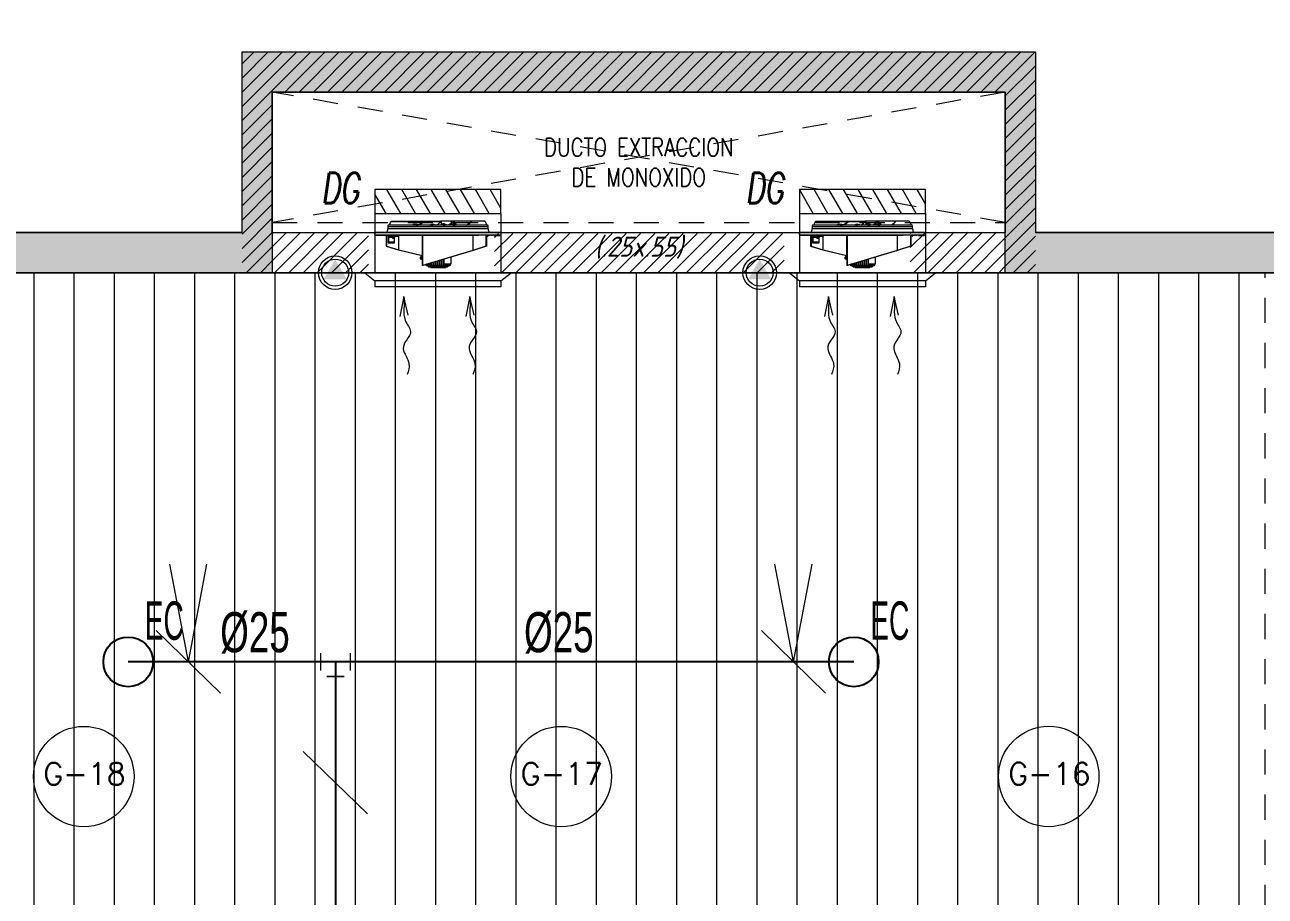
# Model space of a CAD drawing. Header units: millimetres. Extents: x 2085 to 2829, y 1347 to 1643.
# Drawn here: x 2135.93 to 2142.11, y 1535.98 to 1540.32 of the extents above; entities that cross this region are included whole.
import ezdxf
from ezdxf.enums import TextEntityAlignment as Align

# ---------------------------------------------------------------- set-up
doc = ezdxf.new("R2010")
doc.units = ezdxf.units.MM
doc.linetypes.add('HIDDEN', pattern=[0.375, 0.25, -0.125])
doc.linetypes.add('HIDDEN2', pattern=[0.1875, 0.125, -0.0625])
doc.layers.get('0').update_dxf_attribs({"color": 251, "lineweight": 9})
for name, color, linetype, lineweight in [('000 SOS 911 - ACCESORIOS ACI', 3, 'Continuous', 20), ('000 SOS 911 ACCESORIOS', 3, 'Continuous', 20), ('000 SOS 911 ROCIADORES', 5, 'Continuous', 25), ('000 SOS 911 TEXTOS ACI', 7, 'Continuous', 9), ('000 SOS 911 TUBERIA ACI', 3, 'Continuous', 25), ('A-ESTRUCTURA-HATCH', 251, 'Continuous', 13), ('A-ESTRUCTURA-PLACAS', 251, 'Continuous', 13), ('A-ESTRUCTURA-VIGAS', 251, 'HIDDEN2', 13), ('A-HATCH', 251, 'Continuous', 9), ('A-LINEAS', 251, 'Continuous', 9), ('A-MUROS', 251, 'Continuous', 9), ('A-NUMERO ESTAC', 251, 'Continuous', 13), ('A-PROYECCIONES', 251, 'HIDDEN2', 9), ('A-TEXTO-INDICACIONES', 251, 'Continuous', 13), ('A_30_Extractores', 251, 'Continuous', 13), ('L-03_EQUIP-ACCES', 251, 'Continuous', 13), ('L3 Equipos y Ductos', 251, 'Continuous', 13), ('L4 Linea mediana', 251, 'Continuous', 13), ('L6 Linea fina', 251, 'Continuous', 13), ('MURO CF 120', 251, 'Continuous', 13)]:
    doc.layers.add(name, color=color, linetype=linetype, lineweight=lineweight)
doc.layers.add('A_50_Vigas Chata', color=251, linetype='HIDDEN', lineweight=13, plot=False)
doc.styles.add('APPIA -TEXTOS-GENERALES', font='isocp.shx', dxfattribs={"oblique": 15})
doc.styles.add('JNV ING', font='romans.shx', dxfattribs={"width": 0.7, "oblique": 8, "height": 0.15})
doc.styles.add('PIPE', font='ARIALN.TTF', dxfattribs={"width": 0.8})
doc.styles.add('ROMANS', font='romans.shx', dxfattribs={"width": 0.8})
pattern_1 = [(45, (2210.249024, 1534.23568), (-0.03535534, 0.03535534), [])]

# ---------------------------------------------------------------- blocks, each defined once
blk = doc.blocks.new('002')
at = {"layer": '000 SOS 911 ROCIADORES'}
blk.add_circle((2884.5061, 1470.1768, 0), 0.0952, dxfattribs=at)
at = {"layer": '000 SOS 911 ROCIADORES', "color": 5, "style": 'PIPE', "width": 0.641273}
blk.add_text('EC', height=0.14693, dxfattribs=at).set_placement((2884.5692, 1470.2615, 0), (2884.7191, 1470.2615, 0), align=Align.FIT)
blk = doc.blocks.new('003')
at = {"layer": '000 SOS 911 ROCIADORES', "xscale": 1.3, "yscale": 1.3, "zscale": 1.3}
blk.add_blockref('002', (-841.8386, -416.7664, 0), dxfattribs=at)
blk = doc.blocks.new('007')
at = {"layer": '000 SOS 911 - ACCESORIOS ACI'}
for q in [(26830.8377, -4054.7652, 0), (26831.0221, -4054.7652, 0)]:
    blk.add_line((26830.9299, -4055.2525, 0), q, dxfattribs=at)
blk = doc.blocks.new('ACCS.ELBOW.90')
at = {"layer": '000 SOS 911 - ACCESORIOS ACI', "color": 100}
for p, q in [((0.098, 0.168), (-0.098, 0.168)), ((0.168, -0.098), (0.168, 0.098))]:
    blk.add_line(p, q, dxfattribs=at)
at = {"layer": '000 SOS 911 - ACCESORIOS ACI', "color": 9}
for p in [(0, 0.168), (0.168, 0)]:
    blk.add_line(p, (0, 0), dxfattribs=at)
blk = doc.blocks.new('EST P1')
at = {"layer": 'A-ESTRUCTURA-HATCH'}
h = blk.add_hatch(color=256, dxfattribs=at)
h.dxf.hatch_style = 1
h.paths.add_polyline_path([(28.776, 5.9498), (28.776, 5.05), (23.07, 5.05), (23.07, 4.85), (28.926, 4.85), (28.9261, 5.75), (32.576, 5.75), (32.5761, 4.85), (35.53, 4.85), (35.53, 5.05), (32.726, 5.05), (32.7262, 5.9498)])
h.paths.add_polyline_path([(43.04, 4.85), (43.04, 5.05), (35.58, 5.05), (35.58, 4.85)])
h.paths.add_polyline_path([(43.09, 5.05), (43.09, 4.85), (47.915, 4.85), (47.915, 5.05)])
h.paths.add_polyline_path([(51.865, 5.05), (51.865, 4.85), (53.3757, 4.85), (53.3757, 5.05)])
h.paths.add_polyline_path([(72.8007, -0.15), (73.0007, -0.15, 1), (53.6007, -0.15), (53.8007, -0.15, -1)])
h.paths.add_polyline_path([(70.3507, 0), (70.3507, -0.1499), (72.7495, -0.15), (72.7495, 0)], flags=17)
h.paths.add_polyline_path([(69.4507, -0.1499), (69.4507, 0), (66.8475, 0.0001, -0.010569), (66.8507, -0.1499)], flags=17)
h.paths.add_polyline_path([(65.2721, 2.4964), (65.2722, -0.15), (65.4222, -0.15), (65.4221, 2.3777, -0.221666), (66.6007, -0.1499), (66.8007, -0.1499, 0.99999), (59.8007, -0.15), (60.0007, -0.15, -0.61691)], flags=0)
h.paths.add_polyline_path([(71.88, -11.4001), (71.88, -11.1501), (57.51, -11.1501), (57.51, -11.4)])
h.paths.add_polyline_path([(57.46, -11.4), (57.46, -11.1501), (43.09, -11.1501), (43.09, -11.4)])
h.paths.add_polyline_path([(43.04, -11.4), (43.04, -11.1501), (35.58, -11.1501), (35.58, -11.4)])
h.paths.add_polyline_path([(23.07, -11.15), (23.07, -11.4001), (35.53, -11.4001), (35.53, -11.15)])
h.paths.add_polyline_path([(23.02, -11.4001), (23.02, -11.15), (12.25, -11.15), (12.25, -11.4001)])
h.paths.add_polyline_path([(12.2, -11.4001), (12.2, -11.15), (3.65, -11.15), (3.65, -11.4001)])
h.paths.add_polyline_path([(3.6, -11.4001), (3.6, -11.15), (-3.56, -11.15), (-3.56, -11.4001)])
h.paths.add_polyline_path([(-17.98, -11.15), (-17.98, -11.4001), (-3.61, -11.4001), (-3.61, -11.1501)])
h.paths.add_polyline_path([(-18.03, -11.4001), (-18.03, -11.15), (-32.4, -11.15), (-32.4, -11.4001)])
h.paths.add_polyline_path([(-32.45, -11.4001), (-32.45, -11.15), (-46.94, -11.15), (-46.94, -11.4001)])
h.paths.add_polyline_path([(-47.24, -11.4001), (-46.99, -11.4001), (-46.99, -6.15), (-47.24, -6.15)])
h.paths.add_polyline_path([(-46.99, -0.2), (-47.24, -0.2), (-47.24, -6.1), (-46.99, -6.1)])
h.paths.add_polyline_path([(-47.24, 0.15), (-47.24, -0.15), (-44.785, -0.15), (-44.785, 5.05), (-45.035, 5.05), (-45.035, 0.15)])
h.paths.add_polyline_path([(-44.735, 5.05), (-44.735, 4.85), (-32.45, 4.85), (-32.45, 5.05)])
h.paths.add_polyline_path([(-23.2244, 4.85), (-23.2243, 5.75), (-19.5743, 5.75), (-19.5743, 4.85), (-18.03, 4.85), (-18.03, 5.05), (-19.4243, 5.05), (-19.4242, 5.9498), (-23.3744, 5.9498), (-23.3744, 5.05), (-32.4, 5.05), (-32.4, 4.85)])
h.paths.add_polyline_path([(-17.98, 5.05), (-17.98, 4.85), (-3.61, 4.85), (-3.61, 5.05)])
h.paths.add_polyline_path([(12.2, 4.85), (12.2, 5.05), (3.825, 5.0501), (3.825, 4.8501)])
h.paths.add_polyline_path([(12.25, 5.05), (12.25, 4.85), (23.02, 4.85), (23.02, 5.05)])
at = {"layer": 'A-ESTRUCTURA-PLACAS'}
blk.add_lwpolyline([(-32.4, 5.05), (-23.3744, 5.05), (-23.3744, 5.9498), (-19.4242, 5.9498), (-19.4243, 5.05), (-18.03, 5.05), (-18.03, 4.85), (-19.5743, 4.85), (-19.5743, 5.75), (-23.2243, 5.75), (-23.2244, 4.85), (-32.4, 4.85)], close=True, dxfattribs=at)
blk.add_lwpolyline([(-19.5744, 4.85), (-19.5744, 5.05), (-19.5743, 5.05)], dxfattribs=at)
at = {"layer": 'A-ESTRUCTURA-VIGAS'}
for p, q in [((-23.2244, 5.1), (-19.5744, 5.1)), ((-23.2244, 4.85), (-19.5744, 4.85))]:
    blk.add_line(p, q, dxfattribs=at)
blk.add_lwpolyline([(-18.28, 0.55), (-18.28, 4.85)], dxfattribs=at)
at = {"layer": 'A_50_Vigas Chata', "insert": (-21.3993, 4.9749), "char_height": 0.1, "attachment_point": 5, "style": 'APPIA -TEXTOS-GENERALES'}
blk.add_mtext('(.25x.55)', dxfattribs=at)
blk = doc.blocks.new('HXT-500L')
at = {"layer": 'L-03_EQUIP-ACCES'}
for p, q in [((-171.5533, 625.4889), (-171.5536, 625.4889)), ((-171.5535, 625.4824), (-171.5536, 625.4824)), ((-171.5535, 625.4812), (-171.5536, 625.4812)), ((-171.5535, 625.4824), (-171.5535, 625.4812)), ((-171.5535, 625.4812), (-171.5535, 625.4587)), ((-171.5535, 625.4798), (-171.5535, 625.4798)), ((-171.5535, 625.4798), (-171.5535, 625.4787)), ((-171.5535, 625.4787), (-171.5535, 625.4778)), ((-171.5535, 625.4787), (-171.5535, 625.4787)), ((-171.5535, 625.4778), (-171.5535, 625.4778)), ((-171.5535, 625.4769), (-171.5535, 625.4778)), ((-171.5535, 625.4778), (-171.5535, 625.4778)), ((-171.5535, 625.4778), (-171.5535, 625.4778)), ((-171.5535, 625.4769), (-171.5535, 625.4769)), ((-171.5535, 625.4769), (-171.5535, 625.4769)), ((-171.5535, 625.4769), (-171.5535, 625.4756)), ((-171.5535, 625.4756), (-171.5535, 625.4756)), ((-171.5535, 625.4756), (-171.5535, 625.475)), ((-171.5535, 625.475), (-171.5535, 625.475)), ((-171.5535, 625.475), (-171.5535, 625.4741)), ((-171.5535, 625.4741), (-171.5535, 625.4741)), ((-171.5535, 625.4735), (-171.5535, 625.4741)), ((-171.5533, 625.4762), (-171.5533, 625.4889)), ((-171.5533, 625.4589), (-171.5533, 625.4744)), ((-171.5535, 625.4587), (-171.5536, 625.4587)), ((-171.5535, 625.4574), (-171.5536, 625.4574)), ((-171.5535, 625.4735), (-171.5535, 625.4735)), ((-171.5535, 625.4735), (-171.5535, 625.4724)), ((-171.5535, 625.4724), (-171.5535, 625.4724)), ((-171.5535, 625.4724), (-171.5535, 625.4722)), ((-171.5535, 625.4722), (-171.5535, 625.4722)), ((-171.5535, 625.4722), (-171.5535, 625.4714)), ((-171.5535, 625.4714), (-171.5535, 625.471)), ((-171.5535, 625.4714), (-171.5535, 625.4714)), ((-171.5535, 625.471), (-171.5535, 625.471)), ((-171.5535, 625.4701), (-171.5535, 625.471)), ((-171.5535, 625.4701), (-171.5535, 625.4701)), ((-171.5535, 625.4698), (-171.5535, 625.4701)), ((-171.5535, 625.4698), (-171.5535, 625.4698)), ((-171.5535, 625.4698), (-171.5535, 625.4691)), ((-171.5535, 625.4691), (-171.5535, 625.4691)), ((-171.5535, 625.469), (-171.5535, 625.469)), ((-171.5535, 625.469), (-171.5535, 625.469)), ((-171.5535, 625.469), (-171.5535, 625.4689)), ((-171.5535, 625.4689), (-171.5535, 625.4689)), ((-171.5535, 625.4688), (-171.5535, 625.4689)), ((-171.5535, 625.4688), (-171.5535, 625.4688)), ((-171.5535, 625.4686), (-171.5535, 625.4686)), ((-171.5535, 625.4686), (-171.5535, 625.4686)), ((-171.5535, 625.4684), (-171.5535, 625.4684)), ((-171.5535, 625.4682), (-171.5535, 625.4682)), ((-171.5535, 625.4682), (-171.5535, 625.4676)), ((-171.5535, 625.4676), (-171.5535, 625.4676)), ((-171.5535, 625.4671), (-171.5535, 625.4671)), ((-171.5535, 625.4668), (-171.5535, 625.4668)), ((-171.5535, 625.4666), (-171.5535, 625.4666)), ((-171.5535, 625.4666), (-171.5535, 625.4655)), ((-171.5535, 625.4655), (-171.5535, 625.4655)), ((-171.5535, 625.4643), (-171.5535, 625.4643)), ((-171.5535, 625.4643), (-171.5535, 625.4632)), ((-171.5535, 625.4632), (-171.5535, 625.4632)), ((-171.5535, 625.4632), (-171.5535, 625.4606)), ((-171.5535, 625.4606), (-171.5535, 625.4606)), ((-171.5535, 625.4606), (-171.5535, 625.4606)), ((-171.5535, 625.4606), (-171.5535, 625.4606)), ((-171.5535, 625.4606), (-171.5535, 625.4606)), ((-171.5535, 625.4606), (-171.5535, 625.4606)), ((-171.5535, 625.4606), (-171.5535, 625.4606)), ((-171.5535, 625.4606), (-171.5535, 625.4606)), ((-171.5535, 625.4606), (-171.5535, 625.4606)), ((-171.5535, 625.4606), (-171.5535, 625.4606)), ((-171.5535, 625.4606), (-171.5535, 625.4605)), ((-171.5535, 625.4605), (-171.5535, 625.4605)), ((-171.5535, 625.4605), (-171.5535, 625.4605)), ((-171.5535, 625.4605), (-171.5535, 625.4605)), ((-171.5535, 625.4605), (-171.5535, 625.4605)), ((-171.5535, 625.4605), (-171.5535, 625.4605)), ((-171.5535, 625.4605), (-171.5535, 625.4605)), ((-171.5535, 625.4605), (-171.5535, 625.4605)), ((-171.5535, 625.4605), (-171.5535, 625.4605)), ((-171.5535, 625.4605), (-171.5535, 625.4605)), ((-171.5535, 625.4605), (-171.5535, 625.4605)), ((-171.5535, 625.4605), (-171.5535, 625.4605)), ((-171.5535, 625.4605), (-171.5535, 625.4605)), ((-171.5535, 625.4605), (-171.5535, 625.4605)), ((-171.5535, 625.4605), (-171.5535, 625.4605)), ((-171.5535, 625.4605), (-171.5535, 625.4605)), ((-171.5535, 625.4605), (-171.5535, 625.4605)), ((-171.5535, 625.4605), (-171.5535, 625.4605)), ((-171.5535, 625.4605), (-171.5535, 625.4605)), ((-171.5535, 625.4605), (-171.5535, 625.4605)), ((-171.5535, 625.4605), (-171.5535, 625.4605)), ((-171.5535, 625.4605), (-171.5535, 625.4605)), ((-171.5535, 625.4605), (-171.5535, 625.4605)), ((-171.5535, 625.4605), (-171.5535, 625.4605)), ((-171.5535, 625.4605), (-171.5535, 625.4605)), ((-171.5535, 625.4605), (-171.5535, 625.4605)), ((-171.5535, 625.4605), (-171.5535, 625.4605)), ((-171.5535, 625.4605), (-171.5535, 625.4605)), ((-171.5535, 625.4605), (-171.5535, 625.4605)), ((-171.5535, 625.4605), (-171.5535, 625.4605)), ((-171.5535, 625.4603), (-171.5535, 625.4603)), ((-171.5535, 625.4598), (-171.5535, 625.4598)), ((-171.5535, 625.4593), (-171.5535, 625.4593)), ((-171.5533, 625.4589), (-171.5535, 625.4589)), ((-171.5535, 625.4587), (-171.5535, 625.4574)), ((-171.5536, 625.3829), (-171.5537, 625.3829)), ((-171.5573, 624.8664), (-171.5685, 624.8664)), ((-171.5573, 624.8664), (-171.5551, 624.8664)), ((-171.5564, 624.8679), (-171.5551, 624.8679)), ((-171.5551, 624.8679), (-171.5551, 624.868)), ((-171.5536, 624.8679), (-171.5536, 624.868))]:
    blk.add_line(p, q, dxfattribs=at)
blk.add_arc((-171.5555, 624.8664), 0.00175, 74.06812, 180, dxfattribs=at)
for points, knots in [([(-171.5536, 624.868), (-171.5536, 624.868), (-171.5536, 624.868), (-171.554, 624.868), (-171.5545, 624.868), (-171.5549, 624.868), (-171.5551, 624.868)], [0, 0, 0, 0, 0.250006, 0.499998, 0.750003, 1, 1, 1, 1]), ([(-171.5551, 624.8664), (-171.5549, 624.8664), (-171.5547, 624.8664), (-171.5543, 624.8666), (-171.554, 624.8668), (-171.5538, 624.8671), (-171.5536, 624.8675), (-171.5536, 624.8677), (-171.5536, 624.8679)], [0, 0, 0, 0, 0.1931915, 0.332491, 0.5000012, 0.6675015, 0.8068052, 1, 1, 1, 1])]:
    blk.add_open_spline(points, degree=3, knots=knots, dxfattribs=at)
for points in [[(-171.5536, 624.868), (-171.5551, 624.868)], [(-171.5551, 624.8679), (-171.5536, 624.8679)], [(-171.5551, 624.8679), (-171.5551, 624.8679)], [(-171.5551, 624.8677), (-171.5551, 624.8664)]]:
    blk.add_open_spline(points, degree=1, dxfattribs=at)
at = {"layer": 'L3 Equipos y Ductos'}
for p, q in [((-171.5685, 624.8664), (-171.5685, 625.494)), ((-171.5685, 625.494), (-171.5573, 625.494)), ((-171.5551, 625.4939), (-171.5573, 625.4939)), ((-171.5551, 625.4924), (-171.5564, 625.4924)), ((-171.5551, 625.4923), (-171.5551, 625.4924)), ((-171.5551, 624.868), (-171.5551, 625.4923)), ((-171.5536, 625.4939), (-171.5537, 625.4939)), ((-171.5537, 625.4939), (-171.5537, 625.3829)), ((-171.5536, 625.4939), (-171.5536, 625.3829)), ((-171.604, 625.4286), (-171.604, 624.9317)), ((-171.5956, 625.4302), (-171.5956, 624.9302)), ((-171.5851, 625.4302), (-171.5851, 624.9302)), ((-171.5535, 625.4514), (-171.5536, 625.4514)), ((-171.5535, 625.4512), (-171.5536, 625.4512)), ((-171.5535, 625.4449), (-171.5536, 625.4449)), ((-171.5535, 625.4448), (-171.5536, 625.4448)), ((-171.5535, 625.4397), (-171.5536, 625.4397)), ((-171.5535, 625.4334), (-171.5536, 625.4334)), ((-171.5535, 625.4284), (-171.5536, 625.4284)), ((-171.5535, 625.4251), (-171.5536, 625.4251)), ((-171.5535, 625.423), (-171.5536, 625.423)), ((-171.5535, 625.4218), (-171.5536, 625.4218)), ((-171.5536, 625.4214), (-171.5397, 625.4214)), ((-171.5536, 625.4195), (-171.5397, 625.4195)), ((-171.5535, 625.4449), (-171.5535, 625.4512)), ((-171.5535, 625.4334), (-171.5535, 625.4397)), ((-171.5488, 625.4214), (-171.5488, 625.4278)), ((-171.5395, 625.4214), (-171.4986, 625.4214)), ((-171.5395, 625.4195), (-171.4986, 625.4195)), ((-171.4986, 625.4214), (-171.4986, 625.4195)), ((-171.4986, 625.4214), (-171.4772, 625.3554)), ((-171.4986, 625.4195), (-171.4772, 625.3535)), ((-171.5536, 624.868), (-171.5536, 625.3829)), ((-171.5536, 625.3535), (-171.5397, 625.3535)), ((-171.5536, 625.3535), (-171.5397, 625.3535)), ((-171.5395, 625.3535), (-171.4771, 625.3535)), ((-171.5395, 625.3535), (-171.4772, 625.3535)), ((-171.4772, 625.3554), (-171.4772, 625.3535)), ((-171.4771, 625.3549), (-171.4771, 625.3535)), ((-171.4771, 625.3549), (-171.4038, 625.1051)), ((-171.4771, 625.3535), (-171.4038, 625.1037)), ((-171.5536, 625.1037), (-171.4038, 625.1037)), ((-171.4536, 625.1032), (-171.5536, 625.1032)), ((-171.4817, 624.9851), (-171.4536, 625.1032)), ((-171.4536, 625.1032), (-171.4536, 625.1015)), ((-171.4038, 625.1051), (-171.4038, 625.1037)), ((-171.4036, 625.1051), (-171.4036, 625.1022)), ((-171.4817, 624.9834), (-171.4536, 625.1015)), ((-171.4536, 625.1017), (-171.4036, 625.1017)), ((-171.4036, 625.1022), (-171.4036, 625.1017)), ((-171.4817, 624.9851), (-171.5493, 624.9851)), ((-171.4818, 624.985), (-171.5492, 624.985)), ((-171.5488, 624.954), (-171.5488, 624.9837)), ((-171.4986, 624.9242), (-171.4818, 624.985)), ((-171.4986, 624.922), (-171.4818, 624.9827)), ((-171.5536, 624.9317), (-171.5155, 624.9317)), ((-171.5536, 624.9242), (-171.4986, 624.9242)), ((-171.5536, 624.922), (-171.4986, 624.922)), ((-171.5488, 624.938), (-171.5488, 624.954)), ((-171.5481, 624.9462), (-171.5481, 624.9692)), ((-171.5479, 624.9689), (-171.5479, 624.9464)), ((-171.5474, 624.9646), (-171.5474, 624.9632)), ((-171.5434, 624.9646), (-171.5474, 624.9646)), ((-171.5474, 624.9632), (-171.5474, 624.9563)), ((-171.5434, 624.9632), (-171.5474, 624.9632)), ((-171.5434, 624.9563), (-171.5474, 624.9563)), ((-171.5474, 624.9563), (-171.5474, 624.9507)), ((-171.5434, 624.9507), (-171.5474, 624.9507)), ((-171.544, 624.9349), (-171.544, 624.9507)), ((-171.5202, 624.9349), (-171.544, 624.9349)), ((-171.5434, 624.9632), (-171.5434, 624.9646)), ((-171.5434, 624.9563), (-171.5434, 624.9632)), ((-171.5434, 624.9507), (-171.5434, 624.9563)), ((-171.5202, 624.9646), (-171.5433, 624.9646)), ((-171.5429, 624.964), (-171.5429, 624.9628)), ((-171.5429, 624.9628), (-171.5429, 624.9564)), ((-171.5429, 624.9564), (-171.5429, 624.9513)), ((-171.5369, 624.9616), (-171.5369, 624.9537)), ((-171.5202, 624.9349), (-171.5202, 624.9646)), ((-171.5155, 624.9317), (-171.5155, 624.9614)), ((-171.4986, 624.9242), (-171.4986, 624.922))]:
    blk.add_line(p, q, dxfattribs=at)
at = {"layer": 'L3 Equipos y Ductos', "flags": 128}
for points in [[(-171.5488, 625.4278), (-171.5489, 625.4283), (-171.5492, 625.4288), (-171.5496, 625.4292), (-171.5502, 625.4297), (-171.5509, 625.43), (-171.5517, 625.4302), (-171.5526, 625.4304), (-171.5536, 625.4304)], [(-171.5488, 624.9837), (-171.5489, 624.9843), (-171.5492, 624.9849), (-171.5496, 624.9855), (-171.5502, 624.986), (-171.5509, 624.9864), (-171.5517, 624.9866), (-171.5526, 624.9868), (-171.5536, 624.9869)], [(-171.5488, 624.954), (-171.5489, 624.9546), (-171.5492, 624.9552), (-171.5496, 624.9557), (-171.5502, 624.9562), (-171.5509, 624.9566), (-171.5517, 624.9569), (-171.5526, 624.9571), (-171.5536, 624.9572)], [(-171.544, 624.9349), (-171.545, 624.9349), (-171.5459, 624.9351), (-171.5467, 624.9354), (-171.5474, 624.9358), (-171.548, 624.9363), (-171.5484, 624.9368), (-171.5487, 624.9374), (-171.5488, 624.938)], [(-171.5155, 624.9614), (-171.5155, 624.962), (-171.5158, 624.9626), (-171.5163, 624.9632), (-171.5169, 624.9636), (-171.5176, 624.964), (-171.5184, 624.9643), (-171.5193, 624.9645), (-171.5202, 624.9646)], [(-171.5155, 624.9317), (-171.5155, 624.9323), (-171.5158, 624.9329), (-171.5163, 624.9334), (-171.5169, 624.9339), (-171.5176, 624.9343), (-171.5184, 624.9346), (-171.5193, 624.9348), (-171.5202, 624.9349)]]:
    blk.add_lwpolyline(points, dxfattribs=at)
at = {"layer": 'L3 Equipos y Ductos'}
for centre, radius, start, end in [((-171.5555, 625.494), 0.00175, 180, 285.93188), ((-171.5942, 625.3994), 0.0308, 92.56174, 108.61274), ((-171.5851, 625.4602), 0.03, 270, 303.38905), ((-171.5942, 624.9609), 0.0308, 251.38726, 267.43826), ((-171.5851, 624.9002), 0.03, 56.61095, 90), ((-171.5481, 624.9689), 0.00025, 0, 90), ((-171.5481, 624.9464), 0.00025, 270, 0), ((-171.5443, 624.9702), 0.0056, 229.90591, 269.72093)]:
    blk.add_arc(centre, radius, start, end, dxfattribs=at)
for centre, major_axis, ratio, start_param, end_param in [((-171.5474, 624.964), (0, 0.000546), 0.916174, 0, 1.570796), ((-171.5474, 624.9628), (0.0005, 0), 0.872058, 1.570796, 3.141593), ((-171.5474, 624.9564), (0.0005, 0), 0.219437, 3.141593, 4.712389), ((-171.5474, 624.9513), (0, 0.000546), 0.916174, 1.570796, 3.141593), ((-171.5434, 624.964), (0, 0.000546), 0.916174, 4.712389, 6.283185), ((-171.5434, 624.9628), (0.0005, 0), 0.872058, 0, 1.570796), ((-171.5434, 624.9564), (0.0005, 0), 0.219437, 4.712389, 6.283185), ((-171.5434, 624.9513), (0, 0.000546), 0.916174, 3.141593, 4.712389)]:
    blk.add_ellipse(centre, major_axis=major_axis, ratio=ratio, start_param=start_param, end_param=end_param, dxfattribs=at)
for points in [[(-171.5551, 625.4939), (-171.5551, 625.4926)], [(-171.5536, 625.4924), (-171.5551, 625.4924)], [(-171.5551, 625.4924), (-171.5551, 625.4924)], [(-171.5551, 625.4923), (-171.5536, 625.4923)], [(-171.5851, 625.4302), (-171.5956, 625.4302)], [(-171.4772, 625.3554), (-171.4771, 625.3549)], [(-171.4772, 625.3535), (-171.4771, 625.3535)], [(-171.4038, 625.1051), (-171.4036, 625.1051)], [(-171.4818, 624.985), (-171.4817, 624.9851)], [(-171.4818, 624.985), (-171.4818, 624.9827)], [(-171.4818, 624.9827), (-171.4817, 624.9834)], [(-171.4817, 624.9851), (-171.4817, 624.9834)], [(-171.5956, 624.9302), (-171.5851, 624.9302)], [(-171.5481, 624.9692), (-171.5488, 624.9692)], [(-171.5488, 624.9462), (-171.5481, 624.9462)], [(-171.5369, 624.9616), (-171.5429, 624.9616)], [(-171.5429, 624.9537), (-171.5369, 624.9537)]]:
    blk.add_open_spline(points, degree=1, dxfattribs=at)
for points, knots in [([(-171.5537, 625.493), (-171.5537, 625.493), (-171.5538, 625.4932), (-171.554, 625.4935), (-171.5543, 625.4937), (-171.5547, 625.4939), (-171.5549, 625.4939), (-171.5551, 625.4939)], [0, 0, 0, 0, 0.137861, 0.354203, 0.570558, 0.750476, 1, 1, 1, 1]), ([(-171.5551, 625.4923), (-171.5549, 625.4923), (-171.5545, 625.4923), (-171.554, 625.4923), (-171.5536, 625.4923), (-171.5536, 625.4923), (-171.5536, 625.4923)], [0, 0, 0, 0, 0.249997, 0.500002, 0.749994, 1, 1, 1, 1]), ([(-171.4038, 625.1037), (-171.4038, 625.1035), (-171.4038, 625.1032), (-171.4037, 625.1027), (-171.4036, 625.1024), (-171.4036, 625.1022)], [0, 0, 0, 0, 0.260203, 0.520403, 1, 1, 1, 1])]:
    blk.add_open_spline(points, degree=3, knots=knots, dxfattribs=at)
at = {"layer": 'L4 Linea mediana'}
for p, q in [((-171.6239, 625.4089), (-171.6239, 625.3437)), ((-171.6239, 625.3437), (-171.6239, 625.2668)), ((-171.6195, 625.3436), (-171.6205, 625.3433)), ((-171.6239, 625.2668), (-171.6239, 625.2552)), ((-171.6239, 625.2463), (-171.6239, 625.1927)), ((-171.4446, 625.2441), (-171.409, 625.2441)), ((-171.409, 625.2441), (-171.409, 625.2289)), ((-171.409, 625.2403), (-171.404, 625.2403)), ((-171.409, 625.2289), (-171.409, 625.2226)), ((-171.404, 625.2403), (-171.404, 625.2424)), ((-171.404, 625.2403), (-171.404, 625.2226)), ((-171.402, 625.1811), (-171.402, 625.2334)), ((-171.397, 625.1811), (-171.397, 625.2284)), ((-171.623, 625.193), (-171.6239, 625.1927)), ((-171.6239, 625.1158), (-171.6239, 625.1927)), ((-171.623, 625.1161), (-171.623, 625.193)), ((-171.6205, 625.1975), (-171.6205, 625.1936)), ((-171.6195, 625.1985), (-171.6195, 625.1927)), ((-171.61, 625.1985), (-171.604, 625.1985)), ((-171.4066, 625.2111), (-171.4349, 625.2111)), ((-171.4339, 625.2075), (-171.4066, 625.2075)), ((-171.4066, 625.2011), (-171.432, 625.2011)), ((-171.4309, 625.1975), (-171.4066, 625.1975)), ((-171.4066, 625.1911), (-171.4291, 625.1911)), ((-171.4282, 625.1883), (-171.4066, 625.1883)), ((-171.428, 625.1875), (-171.4066, 625.1875)), ((-171.4066, 625.1811), (-171.4261, 625.1811)), ((-171.4251, 625.1775), (-171.4066, 625.1775)), ((-171.4066, 625.1711), (-171.4232, 625.1711)), ((-171.4221, 625.1675), (-171.4066, 625.1675)), ((-171.409, 625.2226), (-171.404, 625.2226)), ((-171.409, 625.2226), (-171.409, 625.2126)), ((-171.409, 625.2126), (-171.409, 625.2111)), ((-171.4066, 625.2075), (-171.4066, 625.2111)), ((-171.4066, 625.2109), (-171.404, 625.2109)), ((-171.4066, 625.1975), (-171.4066, 625.2011)), ((-171.4066, 625.1883), (-171.4066, 625.1911)), ((-171.4066, 625.1875), (-171.4066, 625.1883)), ((-171.4066, 625.1775), (-171.4066, 625.1811)), ((-171.4066, 625.1675), (-171.4066, 625.1711)), ((-171.404, 625.2226), (-171.404, 625.2109)), ((-171.404, 625.151), (-171.404, 625.2109)), ((-171.402, 625.1287), (-171.402, 625.1811)), ((-171.397, 625.1337), (-171.397, 625.1811)), ((-171.3935, 625.1811), (-171.3935, 625.2174)), ((-171.3935, 625.1447), (-171.3935, 625.1811)), ((-171.623, 625.1161), (-171.6239, 625.1158)), ((-171.623, 625.1069), (-171.6239, 625.1069)), ((-171.6239, 624.9532), (-171.6239, 625.1069)), ((-171.623, 624.9532), (-171.623, 625.1069)), ((-171.6195, 625.1081), (-171.6205, 625.1078)), ((-171.4066, 625.1611), (-171.4203, 625.1611)), ((-171.4192, 625.1575), (-171.4066, 625.1575)), ((-171.4066, 625.1511), (-171.4173, 625.1511)), ((-171.4163, 625.1475), (-171.4066, 625.1475)), ((-171.409, 625.1302), (-171.4112, 625.1302)), ((-171.409, 625.1242), (-171.4094, 625.1242)), ((-171.409, 625.1475), (-171.409, 625.1392)), ((-171.409, 625.1392), (-171.409, 625.1229)), ((-171.409, 625.1392), (-171.404, 625.1392)), ((-171.4087, 625.1216), (-171.404, 625.1216)), ((-171.4066, 625.1575), (-171.4066, 625.1611)), ((-171.4066, 625.1475), (-171.4066, 625.1511)), ((-171.404, 625.151), (-171.4066, 625.151)), ((-171.404, 625.151), (-171.404, 625.1392)), ((-171.404, 625.1392), (-171.404, 625.1216)), ((-171.404, 625.1197), (-171.404, 625.1216)), ((-171.4475, 625.1007), (-171.4336, 625.1007)), ((-171.4406, 625.1002), (-171.4469, 625.1002)), ((-171.4469, 625.1002), (-171.4469, 625.0962)), ((-171.4469, 625.1002), (-171.4469, 625.1002)), ((-171.4469, 625.1002), (-171.4469, 625.0962)), ((-171.4469, 625.0962), (-171.4406, 625.0962)), ((-171.4469, 625.0962), (-171.4469, 625.0962)), ((-171.4406, 625.0957), (-171.4464, 625.0957)), ((-171.4464, 625.0957), (-171.4464, 625.0957)), ((-171.4366, 625.0939), (-171.4445, 625.0939)), ((-171.4406, 625.1002), (-171.4406, 625.0962)), ((-171.4342, 625.1002), (-171.4406, 625.1002)), ((-171.4406, 625.0962), (-171.4342, 625.0962)), ((-171.4347, 625.0957), (-171.4406, 625.0957)), ((-171.4342, 625.1002), (-171.4342, 625.0962)), ((-171.623, 624.9532), (-171.6239, 624.9532)), ((-171.6195, 624.9455), (-171.6205, 624.9455))]:
    blk.add_line(p, q, dxfattribs=at)
for centre, radius, start, end in [((-171.6035, 625.2743), 0.00877, 219.67724, 257.70643), ((-171.6021, 625.2704), 0.00481, 190.73176, 217.64652), ((-171.6056, 625.2648), 0.000859, 27.86809, 76.75181), ((-171.6014, 625.2022), 0.0103, 112.66048, 149.29698), ((-171.5994, 625.2247), 0.00921, 217.18658, 238.27697), ((-171.6058, 625.2126), 0.000994, 291.3752, 338.54964), ((-171.6067, 625.2096), 0.00769, 69.35039, 71.37741), ((-171.6014, 625.1598), 0.00926, 210.70308, 247.33952), ((-171.5998, 625.1388), 0.00758, 123.63766, 143.19765), ((-171.6058, 625.1494), 0.00202, 31.38421, 68.37119), ((-171.6017, 625.0878), 0.0222, 249.52484, 261.28061), ((-171.5956, 625.0529), 0.0104, 144.00827, 171.37626), ((-171.6056, 625.0605), 0.0054, 73.42029, 84.04288)]:
    blk.add_arc(centre, radius, start, end, dxfattribs=at)
for centre, major_axis, ratio, start_param, end_param in [((-171.4464, 625.1002), (0, 0.0005), 0.999905, 0, 1.570796), ((-171.4464, 625.1002), (0.0005, 0), 0.999905, 1.570796, 3.141593), ((-171.4464, 625.0962), (0, 0.0005), 0.999905, 1.570796, 3.141593), ((-171.4464, 625.0962), (0.0005, 0), 0.999905, 3.141593, 4.712389), ((-171.4406, 625.1002), (0, 0.0005), 0.00019, 4.712389, 6.283185), ((-171.4406, 625.0962), (0, 0.0005), 0.00019, 3.141593, 4.712389), ((-171.4347, 625.1002), (0.0005, 0), 0.999905, 0, 1.570796), ((-171.4347, 625.0962), (0.0005, 0), 0.999905, 4.712389, 6.283185)]:
    blk.add_ellipse(centre, major_axis=major_axis, ratio=ratio, start_param=start_param, end_param=end_param, dxfattribs=at)
for points, knots in [([(-171.6205, 625.4166), (-171.621, 625.4162), (-171.622, 625.4155), (-171.6232, 625.4135), (-171.6238, 625.4112), (-171.6239, 625.4096), (-171.6239, 625.4089)], [0, 0, 0, 0, 0.271463, 0.543163, 0.80826, 1, 1, 1, 1]), ([(-171.604, 625.4233), (-171.6044, 625.4232), (-171.6062, 625.4227), (-171.6099, 625.4213), (-171.615, 625.4193), (-171.6186, 625.4175), (-171.6205, 625.4166)], [0, 0, 0, 0, 0.07628, 0.384067, 0.692176, 1, 1, 1, 1]), ([(-171.6205, 625.3433), (-171.621, 625.3438), (-171.622, 625.3447), (-171.6232, 625.345), (-171.6238, 625.3447), (-171.6239, 625.3439), (-171.6239, 625.3437)], [0, 0, 0, 0, 0.271462, 0.543164, 0.808261, 1, 1, 1, 1]), ([(-171.6195, 625.3436), (-171.62, 625.344), (-171.621, 625.3449), (-171.622, 625.3453), (-171.6223, 625.3451), (-171.6223, 625.3451)], [0, 0, 0, 0, 0.4406503, 0.8816803, 1, 1, 1, 1]), ([(-171.604, 625.3227), (-171.6044, 625.3233), (-171.6062, 625.3263), (-171.6099, 625.3313), (-171.615, 625.3376), (-171.6186, 625.3414), (-171.6205, 625.3433)], [0, 0, 0, 0, 0.07628, 0.384067, 0.692176, 1, 1, 1, 1]), ([(-171.604, 625.3243), (-171.6047, 625.3254), (-171.6073, 625.3296), (-171.6124, 625.3361), (-171.6172, 625.3412), (-171.6195, 625.3436)], [0, 0, 0, 0, 0.141353, 0.578669, 1, 1, 1, 1]), ([(-171.6239, 625.2668), (-171.6239, 625.2663), (-171.6238, 625.2653), (-171.623, 625.2632), (-171.6219, 625.2609), (-171.6209, 625.2595), (-171.6205, 625.2588)], [0, 0, 0, 0, 0.251739, 0.503308, 0.759639, 1, 1, 1, 1]), ([(-171.6239, 625.2552), (-171.6239, 625.2543), (-171.6238, 625.2526), (-171.623, 625.2503), (-171.6219, 625.2485), (-171.6209, 625.2478), (-171.6205, 625.2475)], [0, 0, 0, 0, 0.251739, 0.503309, 0.759639, 1, 1, 1, 1]), ([(-171.6228, 625.2502), (-171.6229, 625.25), (-171.6234, 625.249), (-171.6238, 625.2476), (-171.6239, 625.2467), (-171.6239, 625.2463)], [0, 0, 0, 0, 0.133006, 0.636114, 1, 1, 1, 1]), ([(-171.6205, 625.2588), (-171.6191, 625.2567), (-171.6163, 625.2525), (-171.6124, 625.2461), (-171.6086, 625.2397), (-171.6062, 625.2354), (-171.605, 625.2333)], [0, 0, 0, 0, 0.248881, 0.497758, 0.748881, 1, 1, 1, 1]), ([(-171.6205, 625.2475), (-171.6191, 625.2469), (-171.6163, 625.2455), (-171.613, 625.244), (-171.6112, 625.2433), (-171.6106, 625.2431)], [0, 0, 0, 0, 0.403735, 0.807464, 1, 1, 1, 1]), ([(-171.6068, 625.2695), (-171.607, 625.2698), (-171.6077, 625.2707), (-171.6086, 625.2714), (-171.6094, 625.2717), (-171.6099, 625.2715), (-171.6103, 625.271), (-171.6105, 625.27), (-171.6103, 625.2689), (-171.6103, 625.2687)], [0, 0, 0, 0, 0.085558, 0.309704, 0.431393, 0.553103, 0.679942, 0.908771, 1, 1, 1, 1]), ([(-171.6103, 625.2687), (-171.61, 625.2668), (-171.6091, 625.2607), (-171.6073, 625.249), (-171.6058, 625.239), (-171.605, 625.2333)], [0, 0, 0, 0, 0.157193, 0.519725, 1, 1, 1, 1]), ([(-171.6059, 625.2675), (-171.6057, 625.2672), (-171.6051, 625.2664), (-171.6044, 625.2655), (-171.604, 625.2649)], [0, 0, 0, 0, 0.3386529, 1, 1, 1, 1]), ([(-171.6053, 625.2667), (-171.6054, 625.2667), (-171.6055, 625.2665), (-171.6054, 625.266), (-171.6054, 625.2657)], [0, 0, 0, 0, 0.35782, 1, 1, 1, 1]), ([(-171.6054, 625.2657), (-171.6054, 625.2653), (-171.6051, 625.2632), (-171.6047, 625.2586), (-171.6043, 625.2544), (-171.604, 625.2519)], [0, 0, 0, 0, 0.091919, 0.459594, 1, 1, 1, 1]), ([(-171.6048, 625.2652), (-171.6049, 625.2656), (-171.6049, 625.2659), (-171.6048, 625.2661), (-171.6048, 625.2661)], [0, 0, 0, 0, 0.977497, 1, 1, 1, 1]), ([(-171.6239, 625.1927), (-171.6239, 625.1931), (-171.6238, 625.1937), (-171.6234, 625.1937), (-171.6233, 625.1938)], [0, 0, 0, 0, 0.656286, 1, 1, 1, 1]), ([(-171.623, 625.193), (-171.6229, 625.1933), (-171.6228, 625.1941), (-171.622, 625.1943), (-171.6209, 625.1939), (-171.62, 625.193), (-171.6195, 625.1926)], [0, 0, 0, 0, 0.25184, 0.503511, 0.759905, 1, 1, 1, 1]), ([(-171.6195, 625.1926), (-171.6181, 625.1912), (-171.6154, 625.1884), (-171.6114, 625.1838), (-171.6076, 625.1789), (-171.6053, 625.1754), (-171.6041, 625.1736)], [0, 0, 0, 0, 0.2488952, 0.4977864, 0.7488949, 1, 1, 1, 1]), ([(-171.604, 625.1983), (-171.6042, 625.1982), (-171.6046, 625.1982), (-171.6056, 625.1981), (-171.607, 625.1981), (-171.6082, 625.1981), (-171.6094, 625.1983), (-171.6101, 625.1984), (-171.6105, 625.1985), (-171.6105, 625.1985), (-171.6105, 625.1985)], [0, 0, 0, 0, 0.054996, 0.205138, 0.352743, 0.497456, 0.643434, 0.792819, 0.942532, 1, 1, 1, 1]), ([(-171.6068, 625.2192), (-171.607, 625.2188), (-171.6077, 625.2173), (-171.6086, 625.2152), (-171.6094, 625.2131), (-171.6099, 625.2115), (-171.6103, 625.2097), (-171.6105, 625.2083), (-171.6103, 625.2076), (-171.6103, 625.2075)], [0, 0, 0, 0, 0.085559, 0.309704, 0.431393, 0.553103, 0.679942, 0.908771, 1, 1, 1, 1]), ([(-171.6103, 625.2075), (-171.61, 625.2065), (-171.6091, 625.2035), (-171.6083, 625.2005), (-171.6077, 625.1985)], [0, 0, 0, 0, 0.329013, 1, 1, 1, 1]), ([(-171.6094, 625.1551), (-171.6091, 625.1561), (-171.6082, 625.1593), (-171.6064, 625.1655), (-171.6049, 625.1707), (-171.6041, 625.1736)], [0, 0, 0, 0, 0.1572472, 0.5199039, 1, 1, 1, 1]), ([(-171.6043, 625.2169), (-171.6045, 625.2163), (-171.6049, 625.2152), (-171.6052, 625.2137), (-171.6055, 625.2124), (-171.6054, 625.2119), (-171.6054, 625.2117)], [0, 0, 0, 0, 0.25573, 0.511438, 0.768074, 1, 1, 1, 1]), ([(-171.6054, 625.2117), (-171.6054, 625.2115), (-171.6051, 625.2103), (-171.6047, 625.2077), (-171.6043, 625.2054), (-171.604, 625.2041)], [0, 0, 0, 0, 0.091919, 0.459594, 1, 1, 1, 1]), ([(-171.6048, 625.2123), (-171.6048, 625.2125), (-171.6049, 625.213), (-171.6047, 625.2142), (-171.6044, 625.2155), (-171.6041, 625.2164), (-171.604, 625.2168)], [0, 0, 0, 0, 0.266765, 0.533548, 0.800454, 1, 1, 1, 1]), ([(-171.6205, 625.1078), (-171.621, 625.1086), (-171.622, 625.1102), (-171.6232, 625.1126), (-171.6238, 625.1146), (-171.6239, 625.1154), (-171.6239, 625.1158)], [0, 0, 0, 0, 0.2714629, 0.5431624, 0.808261, 1, 1, 1, 1]), ([(-171.6239, 625.1069), (-171.6239, 625.1078), (-171.6238, 625.1095), (-171.6233, 625.1113), (-171.6228, 625.1119), (-171.6228, 625.112)], [0, 0, 0, 0, 0.473129, 0.945939, 1, 1, 1, 1]), ([(-171.6195, 625.1081), (-171.62, 625.1089), (-171.621, 625.1105), (-171.6222, 625.1129), (-171.6229, 625.1149), (-171.6229, 625.1157), (-171.623, 625.1161)], [0, 0, 0, 0, 0.271383, 0.543, 0.808081, 1, 1, 1, 1]), ([(-171.623, 625.1069), (-171.6229, 625.1078), (-171.6229, 625.1092), (-171.6224, 625.1104), (-171.6223, 625.1108)], [0, 0, 0, 0, 0.627825, 1, 1, 1, 1]), ([(-171.604, 625.0805), (-171.6044, 625.0812), (-171.6062, 625.0847), (-171.6099, 625.091), (-171.615, 625.0994), (-171.6186, 625.105), (-171.6205, 625.1078)], [0, 0, 0, 0, 0.07628, 0.384067, 0.692176, 1, 1, 1, 1]), ([(-171.604, 625.0825), (-171.6047, 625.0837), (-171.6073, 625.0886), (-171.6124, 625.0972), (-171.6172, 625.1045), (-171.6195, 625.1081)], [0, 0, 0, 0, 0.141354, 0.578669, 1, 1, 1, 1]), ([(-171.6059, 625.1434), (-171.6061, 625.1438), (-171.6068, 625.1452), (-171.6078, 625.1473), (-171.6085, 625.1495), (-171.609, 625.1511), (-171.6095, 625.1529), (-171.6096, 625.1543), (-171.6095, 625.1549), (-171.6094, 625.1551)], [0, 0, 0, 0, 0.085762, 0.310249, 0.431944, 0.553658, 0.68038, 0.908893, 1, 1, 1, 1]), ([(-171.604, 625.1465), (-171.6041, 625.1467), (-171.6044, 625.1476), (-171.6048, 625.149), (-171.6051, 625.1504), (-171.605, 625.151), (-171.605, 625.1513)], [0, 0, 0, 0, 0.122894, 0.416108, 0.709289, 1, 1, 1, 1]), ([(-171.605, 625.1513), (-171.6049, 625.1517), (-171.6046, 625.1535), (-171.6043, 625.1552), (-171.604, 625.1564)], [0, 0, 0, 0, 0.270953, 1, 1, 1, 1]), ([(-171.6059, 625.0545), (-171.6061, 625.0547), (-171.6068, 625.0552), (-171.6078, 625.0566), (-171.6085, 625.0585), (-171.609, 625.0602), (-171.6095, 625.0625), (-171.6096, 625.0649), (-171.6095, 625.0666), (-171.6094, 625.0671)], [0, 0, 0, 0, 0.085762, 0.310249, 0.431945, 0.553658, 0.680381, 0.908893, 1, 1, 1, 1]), ([(-171.6094, 625.0671), (-171.6091, 625.0699), (-171.6085, 625.0764), (-171.6078, 625.0829), (-171.6075, 625.0866)], [0, 0, 0, 0, 0.433251, 1, 1, 1, 1]), ([(-171.604, 625.0602), (-171.6041, 625.0603), (-171.6044, 625.0608), (-171.6048, 625.0621), (-171.6051, 625.064), (-171.605, 625.0653), (-171.605, 625.0659)], [0, 0, 0, 0, 0.1228947, 0.4161075, 0.7092898, 1, 1, 1, 1]), ([(-171.605, 625.0659), (-171.6049, 625.0672), (-171.6046, 625.0721), (-171.6043, 625.0769), (-171.604, 625.0805)], [0, 0, 0, 0, 0.270953, 1, 1, 1, 1]), ([(-171.6205, 624.9455), (-171.621, 624.9459), (-171.622, 624.9466), (-171.6232, 624.9486), (-171.6238, 624.951), (-171.6239, 624.9525), (-171.6239, 624.9532)], [0, 0, 0, 0, 0.271463, 0.543163, 0.808261, 1, 1, 1, 1]), ([(-171.6195, 624.9455), (-171.62, 624.9459), (-171.621, 624.9466), (-171.6222, 624.9486), (-171.6229, 624.951), (-171.6229, 624.9525), (-171.623, 624.9532)], [0, 0, 0, 0, 0.2713827, 0.5430008, 0.8080818, 1, 1, 1, 1]), ([(-171.604, 624.9389), (-171.6044, 624.9389), (-171.6062, 624.9394), (-171.6099, 624.9408), (-171.615, 624.9429), (-171.6186, 624.9446), (-171.6205, 624.9455)], [0, 0, 0, 0, 0.07628, 0.384067, 0.692176, 1, 1, 1, 1]), ([(-171.604, 624.9392), (-171.6047, 624.9393), (-171.6073, 624.9401), (-171.6124, 624.9421), (-171.6172, 624.9444), (-171.6195, 624.9455)], [0, 0, 0, 0, 0.141353, 0.578669, 1, 1, 1, 1])]:
    blk.add_open_spline(points, degree=3, knots=knots, dxfattribs=at)
for points in [[(-171.6223, 625.3452), (-171.6233, 625.3449)], [(-171.604, 625.2657), (-171.6068, 625.2695)], [(-171.605, 625.2333), (-171.604, 625.2319)], [(-171.604, 625.2567), (-171.6048, 625.2652)], [(-171.404, 625.2424), (-171.409, 625.2424)], [(-171.402, 625.2334), (-171.404, 625.2394)], [(-171.397, 625.2284), (-171.402, 625.2334)], [(-171.6223, 625.1942), (-171.6233, 625.1939)], [(-171.6195, 625.1985), (-171.6205, 625.1975)], [(-171.6105, 625.1985), (-171.6195, 625.1985)], [(-171.604, 625.2245), (-171.6068, 625.2192)], [(-171.604, 625.2075), (-171.6048, 625.2123)], [(-171.604, 625.2176), (-171.6043, 625.2169)], [(-171.3935, 625.2174), (-171.397, 625.2174)], [(-171.604, 625.1397), (-171.6059, 625.1434)], [(-171.4081, 625.1197), (-171.404, 625.1197)], [(-171.404, 625.1227), (-171.402, 625.1287)], [(-171.402, 625.1287), (-171.397, 625.1337)], [(-171.397, 625.1447), (-171.3935, 625.1447)], [(-171.604, 625.0535), (-171.6059, 625.0545)], [(-171.4475, 625.1017), (-171.4475, 625.1007)], [(-171.4445, 625.0957), (-171.4445, 625.0939)], [(-171.4366, 625.0939), (-171.4366, 625.0957)], [(-171.4336, 625.1007), (-171.4336, 625.1017)]]:
    blk.add_open_spline(points, degree=1, dxfattribs=at)
blk = doc.blocks.new('flujo11')
at = {"layer": 'L6 Linea fina'}
for p, q in [((0, 0), (-0.0198, -0.0998)), ((0.0212, -0.0932), (0, 0))]:
    blk.add_line(p, q, dxfattribs=at)
blk.add_open_spline([(0, 0), (0.0064, -0.0434), (-0.016, -0.1047), (0.0608, -0.1905), (-0.0346, -0.24), (0.0373, -0.3312), (0.0223, -0.3717), (0.0156, -0.3896)], degree=3, knots=[0, 0, 0, 0, 0.0524684, 0.0807049, 0.1300475, 0.160067, 0.1839926, 0.1839926, 0.1839926, 0.1839926], dxfattribs=at)
blk = doc.blocks.new('PTO ELECT')
at = {"layer": 'A_30_Extractores', "ltscale": 1.5}
for radius in [0.0833, 0.0671]:
    blk.add_circle((-0.6859, 0.0891), radius, dxfattribs=at)
blk.add_solid([(-0.6278, 0.0555), (-0.744, 0.0555), (-0.6278, 0.0555), (-0.6859, 0.1562)], dxfattribs=at)
blk = doc.blocks.new('EA-XX')
at = {"layer": 'A_30_Extractores', "ltscale": 0.5}
h = blk.add_hatch(dxfattribs=at)
h.set_pattern_fill('ANSI31', color=256, scale=0.02, angle=255)
h.set_pattern_definition([(300, (0.327596, 0.41483), (0.054993, 0.03175), [])])
h.paths.add_polyline_path([(0.6276, 0.4148), (0, 0.4148), (0, 0.2948), (0.6276, 0.2948)])
at = {"layer": 'A_30_Extractores', "ltscale": 1.5}
for p, q in [((0.6776, 0), (-0.05, 0)), ((0, 0.06), (0, 0)), ((0.6276, 0.06), (0.6276, 0)), ((0.6276, -0.04), (0.6776, 0)), ((-0.05, 0), (0, -0.04)), ((0.6276, -0.04), (0, -0.04)), ((0, -0.04), (0, -0.07)), ((0.6276, -0.04), (0.6276, -0.07)), ((0.6276, -0.07), (0, -0.07))]:
    blk.add_line(p, q, dxfattribs=at)
at = {"layer": 'A_30_Extractores', "ltscale": 0.5}
blk.add_lwpolyline([(0.6276, 0.4148), (0, 0.4148), (0, 0.2948), (0.6276, 0.2948), (0.6276, 0.4148)], dxfattribs=at)
at = {"layer": 'A_30_Extractores'}
for points in [[(0, 0.2948), (0, 0)], [(0.6276, 0.2948), (0.6276, 0)]]:
    blk.add_lwpolyline(points, dxfattribs=at)
at = {"layer": 'A_30_Extractores', "rotation": 270}
blk.add_blockref('HXT-500L', (-624.8664, -171.3672), dxfattribs=at)
at = {"layer": 'A_30_Extractores'}
for name, p in [('PTO ELECT', (0.488, -0.0891)), ('flujo11', (0.1444, -0.118)), ('flujo11', (0.4725, -0.118))]:
    blk.add_blockref(name, p, dxfattribs=at)
at = {"layer": 'A_30_Extractores', "ltscale": 1.5, "insert": (-0.2677, 0.4967), "char_height": 0.15, "attachment_point": 1, "style": 'JNV ING'}
blk.add_mtext_dynamic_manual_height_columns('DG', width=1.994855, gutter_width=0.75, heights=[0], dxfattribs=at)
blk = doc.blocks.new('A$C88182453')
at = {"layer": 'A_30_Extractores', "lineweight": 35}
blk.add_blockref('EA-XX', (-0.7314, -0.0725, 0), dxfattribs=at)
blk = doc.blocks.new('EJE')
at = {"linetype": 'Continuous'}
blk.add_circle((0, 0), 0.5, dxfattribs=at)
at = {"layer": 'A-TEXTO-INDICACIONES', "style": 'ROMANS'}
blk.add_attdef('EJE', text='', height=0.22, rotation=0, dxfattribs=at).set_placement((0.007, 0.028), align=Align.MIDDLE_CENTER)

msp = doc.modelspace()

# ---------------------------------------------------------------- hatches: boundary and pattern name
at = {"layer": 'A-HATCH'}
h = msp.add_hatch(dxfattribs=at)
h.set_pattern_fill('_USER', color=256, scale=0.2, angle=90, pattern_type=0)
h.set_pattern_definition([(90, (2156.78057, 1531.08782), (-0.2, 1e-17), [])])
h.paths.add_polyline_path([(2125.4106, 1539.0879), (2125.4106, 1523.0879), (2156.5306, 1523.0879), (2156.5306, 1539.0879)])
at = {"layer": 'MURO CF 120'}
h = msp.add_hatch(dxfattribs=at)
h.set_pattern_fill('_USER', color=256, scale=0.05, angle=45, style=0, pattern_type=0)
h.set_pattern_definition(pattern_1)
h.paths.add_polyline_path([(2137.1662, 1539.0879), (2137.0162, 1539.0879), (2137.0162, 1540.1879), (2137.1662, 1540.1879)])
h = msp.add_hatch(dxfattribs=at)
h.set_pattern_fill('_USER', color=256, scale=0.05, angle=45, style=0, pattern_type=0)
h.set_pattern_definition(pattern_1)
h.paths.add_polyline_path([(2140.8162, 1540.1877), (2137.1662, 1540.1879), (2137.1662, 1539.9879), (2140.8162, 1539.9879)])
h = msp.add_hatch(dxfattribs=at)
h.set_pattern_fill('_USER', color=256, scale=0.05, angle=45, style=0, pattern_type=0)
h.set_pattern_definition(pattern_1)
h.paths.add_polyline_path([(2140.8162, 1539.0879), (2140.9662, 1539.0879), (2140.9662, 1540.1877), (2140.8162, 1540.1877)])
h = msp.add_hatch(dxfattribs=at)
h.set_pattern_fill('_USER', color=256, scale=0.05, angle=45, style=0, pattern_type=0)
h.set_pattern_definition(pattern_1)
h.paths.add_polyline_path([(2137.6453, 1539.2878), (2137.1662, 1539.2879), (2137.1662, 1539.0879), (2137.6453, 1539.0879)])
h = msp.add_hatch(dxfattribs=at)
h.set_pattern_fill('_USER', color=256, scale=0.05, angle=45, style=0, pattern_type=0)
h.set_pattern_definition(pattern_1)
h.paths.add_polyline_path([(2139.716, 1539.2835), (2138.2729, 1539.2836), (2138.2729, 1539.0836), (2139.716, 1539.0836)])
h = msp.add_hatch(dxfattribs=at)
h.set_pattern_fill('_USER', color=256, scale=0.05, angle=45, style=0, pattern_type=0)
h.set_pattern_definition(pattern_1)
h.paths.add_polyline_path([(2140.8162, 1539.2891), (2140.3436, 1539.2893), (2140.3436, 1539.0892), (2140.8162, 1539.0892)])

# ---------------------------------------------------------------- linework, layer by layer
at = {"layer": '000 SOS 911 - ACCESORIOS ACI'}
for p, q in [((2136.9093, 1536.994), (2136.589, 1537.3049)), ((2139.922, 1536.994), (2139.6017, 1537.3049)), ((2137.6413, 1536.3925), (2137.3209, 1536.7034))]:
    msp.add_line(p, q, dxfattribs=at)
at = {"layer": '000 SOS 911 TUBERIA ACI'}
for points in [[(2140.0619, 1537.1495), (2136.4492, 1537.1495)], [(2137.4806, 1537.1495), (2137.4806, 1524.9995)]]:
    msp.add_lwpolyline(points, dxfattribs=at)
at = {"layer": 'A-LINEAS'}
msp.add_lwpolyline([(2125.4106, 1539.0879), (2125.4106, 1523.0879), (2156.5306, 1523.0879), (2156.5306, 1539.0879)], close=True, dxfattribs=at)
at = {"layer": 'A-MUROS'}
for p, q in [((2137.0162, 1540.1879), (2140.9662, 1540.1877)), ((2137.0162, 1539.2879), (2137.0162, 1540.1879)), ((2140.9662, 1540.1877), (2140.9662, 1539.2879)), ((2137.1662, 1539.9879), (2140.8162, 1539.9879)), ((2137.1662, 1539.2879), (2137.1662, 1539.9879)), ((2140.8162, 1539.9879), (2140.8162, 1539.2879)), ((2137.0162, 1539.2879), (2115.3556, 1539.2879)), ((2137.1662, 1539.2879), (2140.8162, 1539.2879)), ((2170.7006, 1539.2879), (2140.9662, 1539.2879)), ((2115.6056, 1539.0879), (2160.2156, 1539.0879))]:
    msp.add_line(p, q, dxfattribs=at)
at = {"layer": 'A-PROYECCIONES'}
for p, q in [((2140.8162, 1539.9879), (2137.1662, 1539.3379)), ((2140.8163, 1539.3379), (2137.1662, 1539.9879))]:
    msp.add_line(p, q, dxfattribs=at)

# ---------------------------------------------------------------- block references
msp.add_blockref('EST P1', (2160.3906, 1534.2379))
at = {"color": 2}
for p in [(2138.409, 1539.1604, 0), (2140.5227, 1539.1604, 0)]:
    msp.add_blockref('A$C88182453', p, dxfattribs=at)
at = {"layer": '000 SOS 911 - ACCESORIOS ACI'}
for xscale, yscale, zscale, rotation in [(0.4394526855468784, 0.4394526855468784, 0.4394526855468784, 180.0025856784597), (-0.4394526855468785, 0.4394526855468777, 0.4394526855468777, 179.9974143215402)]:
    msp.add_blockref('ACCS.ELBOW.90', (2137.4806, 1537.1495), dxfattribs=dict(at, xscale=xscale, yscale=yscale, zscale=zscale, rotation=rotation))
at = {"layer": '000 SOS 911 ACCESORIOS'}
for p in [(-24694.1807, 5592.4019, 0), (-24691.168, 5592.4019, 0)]:
    msp.add_blockref('007', p, dxfattribs=at)
at = {"layer": '000 SOS 911 ROCIADORES'}
for p in [(-771.5701, 42.686), (-771.5701, 42.686), (-767.9574, 42.686), (-767.9574, 42.686)]:
    msp.add_blockref('003', p, dxfattribs=at)
at = {"layer": 'A-NUMERO ESTAC', "xscale": 0.5, "yscale": 0.5, "zscale": 0.5}
for p, values in [((2136.228, 1536.5782), {'EJE': 'G-18'}), ((2138.605, 1536.5782), {'EJE': 'G-17'}), ((2141.0329, 1536.5784), {'EJE': 'G-16'})]:
    msp.add_blockref('EJE', p, dxfattribs=at).add_auto_attribs(values)

# ---------------------------------------------------------------- texts
at = {"layer": '000 SOS 911 TEXTOS ACI', "char_height": 0.2, "attachment_point": 1, "style": 'PIPE'}
for insert in [(2136.9071, 1537.3972, 0.0001), (2138.42, 1537.3972, 0.0001)]:
    msp.add_mtext_dynamic_manual_height_columns('%%C25', width=0.550995, gutter_width=1.9152, heights=[0.0124], dxfattribs=dict(at, insert=insert))
at = {"layer": 'A-TEXTO-INDICACIONES', "insert": (2138.9912, 1539.6379), "char_height": 0.09, "width": 1.073848, "attachment_point": 5, "style": 'ROMANS'}
msp.add_mtext('DUCTO EXTRACCION DE MONOXIDO{\\Q15; }', dxfattribs=at)
msp.add_mtext('DUCTO EXTRACCION DE MONOXIDO{\\Q15; }', dxfattribs=at)

doc.saveas('drawing.dxf')
